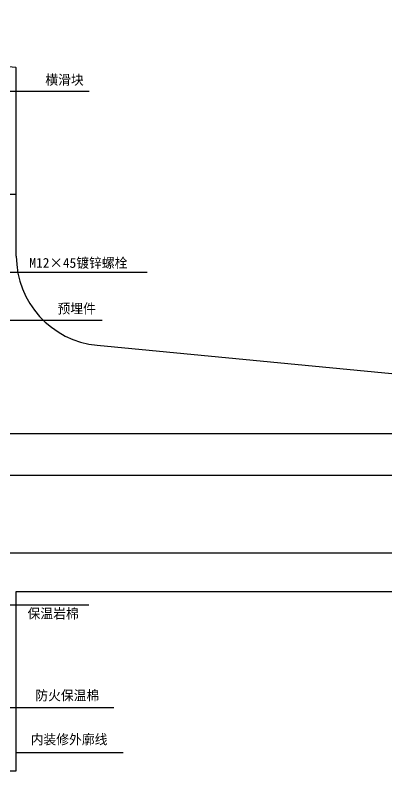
# Model space of a CAD drawing. Header units: metres. Extents: x 6409 to 8198, y 3492 to 5058.
# Drawn here: x 7567 to 8198, y 3793 to 5058 of the extents above; entities that cross this region are included whole.
import ezdxf

# ---------------------------------------------------------------- set-up
doc = ezdxf.new("R2010")
doc.units = ezdxf.units.M
for name, color, linetype in [('1', 1, 'Continuous'), ('10', 1, 'Continuous'), ('4', 4, 'Continuous')]:
    doc.layers.add(name, color=color, linetype=linetype)

msp = doc.modelspace()

# ---------------------------------------------------------------- linework, layer by layer
for p, q in [((7567.57, 4969.83), (6652.7, 5057.77)), ((7568.57, 4758.77), (7568.57, 4968.83)), ((7567.57, 4757.77), (7505.7, 4757.77))]:
    msp.add_line(p, q)
for centre, start, end in [((7567.57, 4968.83), 0, 90), ((7567.57, 4758.77), 270, 0)]:
    msp.add_arc(centre, 1, start, end)
at = {"layer": '1'}
for p, q in [((7568.57, 4654.45), (7568.57, 4759.04)), ((7704.23, 4505.13), (8197.52, 4457.77)), ((7503.7, 4357.77), (8197.52, 4357.77)), ((7503.7, 4287.77), (8197.52, 4287.77)), ((7503.7, 4157.77), (8197.52, 4157.77)), ((7568.57, 3792.9), (7568.57, 4092.9)), ((7568.57, 4092.9), (8197.52, 4092.9)), ((7333.59, 3792.9), (7568.57, 3792.9))]:
    msp.add_line(p, q, dxfattribs=at)
msp.add_arc((7718.57, 4654.45), 150, 180, 264.51, dxfattribs=at)
at = {"layer": '10'}
for p, q in [((7221.03, 4930.25), (7690.48, 4930.25)), ((7197.33, 4627.44), (7787.48, 4627.44)), ((7310.59, 4547.13), (7712.31, 4547.13)), ((7140.03, 4070.58), (7690.24, 4070.58)), ((7248.26, 3898.87), (7732.14, 3898.87)), ((7568.46, 3823.89), (7747.73, 3823.89))]:
    msp.add_line(p, q, dxfattribs=at)

# ---------------------------------------------------------------- texts
at = {"layer": '4'}
msp.add_text('M12×45镀锌螺栓', height=16.5, dxfattribs=at).set_placement((7590.39, 4634.87))
at = {"layer": '4', "char_height": 16.5, "attachment_point": 1}
for s, insert in [('横滑块', (7617.2, 4957.85)), ('预埋件', (7637.53, 4574.86)), ('保温岩棉', (7587.36, 4064.5)), ('防火保温棉', (7600.33, 3927.36)), ('内装修外廓线', (7592.55, 3853.82))]:
    msp.add_mtext(s, dxfattribs=dict(at, insert=insert))

doc.saveas('drawing.dxf')
